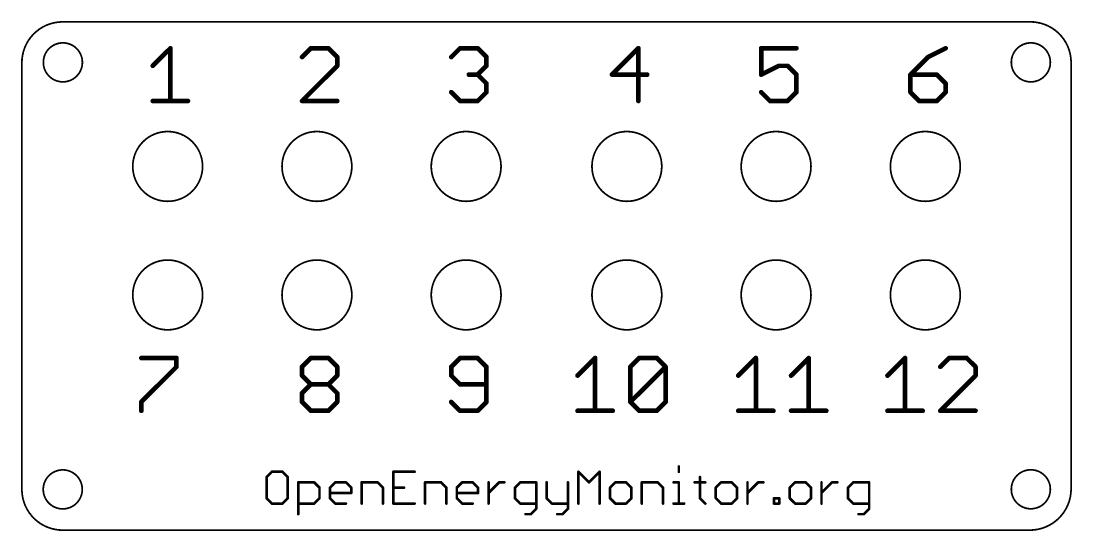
# Model space of a CAD drawing. Extents: x 1 to 175, y -47 to 184.
# Drawn here: x 1.7 to 93.3, y -47.3 to -2.8 of the extents above; entities that cross this region are included whole.
import ezdxf

# ---------------------------------------------------------------- set-up
doc = ezdxf.new("R2010")
doc.units = 0
doc.layers.add('20', color=53, linetype='CONTINUOUS')

msp = doc.modelspace()

# ---------------------------------------------------------------- linework, layer by layer
at = {"layer": '20'}
for points, const_width in [([(5.3, -2.9, 0.4142), (1.8, -6.5)], 0.15), ([(5.3, -2.8625, 1), (5.3, -2.9375)], 0.075), ([(5.3005, -2.9375, 1), (5.2995, -2.8625)], 0.075), ([(93.2, -6.4, 0.4142), (89.6, -2.9)], 0.15), ([(89.5995, -2.8625, 1), (89.6005, -2.9375)], 0.075), ([(89.6, -2.9375, 1), (89.6, -2.8625)], 0.075), ([(5.37, -8.13, 1), (5.37, -4.73, 1), (5.37, -8.13)], 0.15), ([(14.8373, -5.1993, 1), (14.6341, -5.1993)], 0.2032), ([(14.8076, -5.2711, 1), (14.6639, -5.1274)], 0.2032), ([(26.9695, -5.0977, 1), (26.9695, -5.3009)], 0.2032), ([(27.0413, -5.2711, 1), (26.8976, -5.1274)], 0.2032), ([(28.5738, -5.1274, 1), (28.4301, -5.2711)], 0.2032), ([(28.502, -5.3009, 1), (28.502, -5.0977)], 0.2032), ([(39.9695, -5.0977, 1), (39.9695, -5.3009)], 0.2032), ([(40.0413, -5.2711, 1), (39.8976, -5.1274)], 0.2032), ([(41.5738, -5.1274, 1), (41.4301, -5.2711)], 0.2032), ([(41.502, -5.3009, 1), (41.502, -5.0977)], 0.2032), ([(55.6036, -5.1993, 1), (55.4004, -5.1993)], 0.2032), ([(55.5738, -5.2711, 1), (55.4301, -5.1274)], 0.2032), ([(66.2032, -5.0977, 1), (66.2032, -5.3009)], 0.2032), ([(66.3048, -5.1993, 1), (66.1016, -5.1993)], 0.2032), ([(69.2682, -5.3009, 1), (69.2682, -5.0977)], 0.2032), ([(82.3137, -5.2901, 1), (82.2228, -5.1084)], 0.2032), ([(89.69, -8.13, 1), (89.69, -4.73, 1), (89.69, -8.13)], 0.15), ([(26.1314, -5.8937, 1), (26.275, -6.0374)], 0.2032), ([(29.3698, -5.9655, 1), (29.1666, -5.9655)], 0.2032), ([(29.1964, -6.0374, 1), (29.3401, -5.8937)], 0.2032), ([(39.1314, -5.8937, 1), (39.275, -6.0374)], 0.2032), ([(42.3698, -5.9655, 1), (42.1666, -5.9655)], 0.2032), ([(42.1964, -6.0374, 1), (42.3401, -5.8937)], 0.2032), ([(80.6903, -5.8747, 1), (80.7811, -6.0564)], 0.2032), ([(80.8076, -6.0374, 1), (80.6639, -5.8937)], 0.2032), ([(93.2375, -6.4, 1), (93.1625, -6.4)], 0.075), ([(93.1625, -6.4005, 1), (93.2375, -6.3995)], 0.075), ([(1.8375, -6.5, 1), (1.7625, -6.5)], 0.075), ([(1.7625, -6.5005, 1), (1.8375, -6.4995)], 0.075), ([(13.1314, -6.6599, 1), (13.275, -6.8036)], 0.2032), ([(29.1666, -6.7318, 1), (29.3698, -6.7318)], 0.2032), ([(29.3401, -6.8036, 1), (29.1964, -6.6599)], 0.2032), ([(40.7357, -7.3964, 1), (40.7357, -7.5996)], 0.2032), ([(41.5738, -7.4262, 1), (41.4301, -7.5699)], 0.2032), ([(41.502, -7.5996, 1), (41.502, -7.3964)], 0.2032), ([(42.1666, -6.7318, 1), (42.3698, -6.7318)], 0.2032), ([(42.3401, -6.8036, 1), (42.1964, -6.6599)], 0.2032), ([(53.2032, -7.3964, 1), (53.2032, -7.5996)], 0.2032), ([(56.2682, -7.5996, 1), (56.2682, -7.3964)], 0.2032), ([(66.1578, -7.4072, 1), (66.2486, -7.5889)], 0.2032), ([(67.7357, -6.6302, 1), (67.7357, -6.8334)], 0.2032), ([(67.7811, -6.8227, 1), (67.6903, -6.6409)], 0.2032), ([(68.5738, -6.6599, 1), (68.4301, -6.8036)], 0.2032), ([(68.502, -6.8334, 1), (68.502, -6.6302)], 0.2032), ([(69.3698, -7.498, 1), (69.1666, -7.498)], 0.2032), ([(79.3048, -7.498, 1), (79.1016, -7.498)], 0.2032), ([(79.2032, -7.3964, 1), (79.2032, -7.5996)], 0.2032), ([(81.5738, -7.4262, 1), (81.4301, -7.5699)], 0.2032), ([(81.502, -7.5996, 1), (81.502, -7.3964)], 0.2032), ([(41.4301, -7.4262, 1), (41.5738, -7.5699)], 0.2032), ([(42.3698, -8.2643, 1), (42.1666, -8.2643)], 0.2032), ([(42.1964, -8.3361, 1), (42.3401, -8.1924)], 0.2032), ([(53.1314, -7.4262, 1), (53.275, -7.5699)], 0.2032), ([(66.1016, -7.498, 1), (66.3048, -7.498)], 0.2032), ([(69.1964, -7.5699, 1), (69.3401, -7.4262)], 0.2032), ([(79.1314, -7.4262, 1), (79.275, -7.5699)], 0.2032), ([(82.3698, -8.2643, 1), (82.1666, -8.2643)], 0.2032), ([(82.1964, -8.3361, 1), (82.3401, -8.1924)], 0.2032), ([(39.275, -8.9587, 1), (39.1314, -9.1024)], 0.2032), ([(42.1666, -9.0305, 1), (42.3698, -9.0305)], 0.2032), ([(42.3401, -9.1024, 1), (42.1964, -8.9587)], 0.2032), ([(66.275, -8.9587, 1), (66.1314, -9.1024)], 0.2032), ([(69.1666, -9.0305, 1), (69.3698, -9.0305)], 0.2032), ([(69.3401, -9.1024, 1), (69.1964, -8.9587)], 0.2032), ([(79.275, -8.9587, 1), (79.1314, -9.1024)], 0.2032), ([(79.1016, -9.0305, 1), (79.3048, -9.0305)], 0.2032), ([(82.1666, -9.0305, 1), (82.3698, -9.0305)], 0.2032), ([(82.3401, -9.1024, 1), (82.1964, -8.9587)], 0.2032), ([(13.2032, -9.6952, 1), (13.2032, -9.8984)], 0.2032), ([(14.6341, -9.7968, 1), (14.8373, -9.7968)], 0.2032), ([(16.2682, -9.8984, 1), (16.2682, -9.6952)], 0.2032), ([(26.2032, -9.6952, 1), (26.2032, -9.8984)], 0.2032), ([(26.1314, -9.725, 1), (26.275, -9.8686)], 0.2032), ([(29.2682, -9.8984, 1), (29.2682, -9.6952)], 0.2032), ([(39.9695, -9.6952, 1), (39.9695, -9.8984)], 0.2032), ([(39.8976, -9.8686, 1), (40.0413, -9.725)], 0.2032), ([(41.4301, -9.725, 1), (41.5738, -9.8686)], 0.2032), ([(41.502, -9.8984, 1), (41.502, -9.6952)], 0.2032), ([(55.4004, -9.7968, 1), (55.6036, -9.7968)], 0.2032), ([(66.9695, -9.6952, 1), (66.9695, -9.8984)], 0.2032), ([(66.8976, -9.8686, 1), (67.0413, -9.725)], 0.2032), ([(68.4301, -9.725, 1), (68.5738, -9.8686)], 0.2032), ([(68.502, -9.8984, 1), (68.502, -9.6952)], 0.2032), ([(79.9695, -9.6952, 1), (79.9695, -9.8984)], 0.2032), ([(79.8976, -9.8686, 1), (80.0413, -9.725)], 0.2032), ([(81.4301, -9.725, 1), (81.5738, -9.8686)], 0.2032), ([(81.502, -9.8984, 1), (81.502, -9.6952)], 0.2032), ([(14.5, -18.5414, 1), (14.5, -12.4586, 1), (14.5, -18.5414)], 0.15), ([(27.5, -18.5414, 1), (27.5, -12.4586, 1), (27.5, -18.5414)], 0.15), ([(40.5, -18.5414, 1), (40.5, -12.4586, 1), (40.5, -18.5414)], 0.15), ([(54.5, -18.5414, 1), (54.5, -12.4586, 1), (54.5, -18.5414)], 0.15), ([(67.5, -18.5414, 1), (67.5, -12.4586, 1), (67.5, -18.5414)], 0.15), ([(80.5, -18.5414, 1), (80.5, -12.4586, 1), (80.5, -18.5414)], 0.15), ([(14.5, -29.7414, 1), (14.5, -23.6586, 1), (14.5, -29.7414)], 0.15), ([(27.5, -29.7414, 1), (27.5, -23.6586, 1), (27.5, -29.7414)], 0.15), ([(40.5, -29.7414, 1), (40.5, -23.6586, 1), (40.5, -29.7414)], 0.15), ([(54.5, -29.7414, 1), (54.5, -23.6586, 1), (54.5, -29.7414)], 0.15), ([(67.5, -29.7414, 1), (67.5, -23.6586, 1), (67.5, -29.7414)], 0.15), ([(80.5, -29.7414, 1), (80.5, -23.6586, 1), (80.5, -29.7414)], 0.15), ([(12.2032, -32.0977, 1), (12.2032, -32.3009)], 0.2032), ([(15.3698, -32.1993, 1), (15.1666, -32.1993)], 0.2032), ([(15.2682, -32.3009, 1), (15.2682, -32.0977)], 0.2032), ([(26.9695, -32.0977, 1), (26.9695, -32.3009)], 0.2032), ([(27.0413, -32.2711, 1), (26.8976, -32.1274)], 0.2032), ([(28.5738, -32.1274, 1), (28.4301, -32.2711)], 0.2032), ([(28.502, -32.3009, 1), (28.502, -32.0977)], 0.2032), ([(39.9695, -32.0977, 1), (39.9695, -32.3009)], 0.2032), ([(40.0413, -32.2711, 1), (39.8976, -32.1274)], 0.2032), ([(41.5738, -32.1274, 1), (41.4301, -32.2711)], 0.2032), ([(41.502, -32.3009, 1), (41.502, -32.0977)], 0.2032), ([(51.8373, -32.1993, 1), (51.6341, -32.1993)], 0.2032), ([(51.8076, -32.2711, 1), (51.6639, -32.1274)], 0.2032), ([(55.5734, -32.0977, 1), (55.5734, -32.3009)], 0.2032), ([(55.6452, -32.2711, 1), (55.5015, -32.1274)], 0.2032), ([(57.1777, -32.1274, 1), (57.0341, -32.2711)], 0.2032), ([(57.1059, -32.3009, 1), (57.1059, -32.0977)], 0.2032), ([(65.8373, -32.1993, 1), (65.6341, -32.1993)], 0.2032), ([(65.8076, -32.2711, 1), (65.6639, -32.1274)], 0.2032), ([(70.4412, -32.1993, 1), (70.238, -32.1993)], 0.2032), ([(70.4115, -32.2711, 1), (70.2678, -32.1274)], 0.2032), ([(78.8373, -32.1993, 1), (78.6341, -32.1993)], 0.2032), ([(78.8076, -32.2711, 1), (78.6639, -32.1274)], 0.2032), ([(82.5734, -32.0977, 1), (82.5734, -32.3009)], 0.2032), ([(82.6452, -32.2711, 1), (82.5015, -32.1274)], 0.2032), ([(84.1777, -32.1274, 1), (84.0341, -32.2711)], 0.2032), ([(84.1059, -32.3009, 1), (84.1059, -32.0977)], 0.2032), ([(15.1666, -32.9655, 1), (15.3698, -32.9655)], 0.2032), ([(15.3401, -33.0374, 1), (15.1964, -32.8937)], 0.2032), ([(26.3048, -32.9655, 1), (26.1016, -32.9655)], 0.2032), ([(26.1314, -32.8937, 1), (26.275, -33.0374)], 0.2032), ([(29.3698, -32.9655, 1), (29.1666, -32.9655)], 0.2032), ([(29.1964, -33.0374, 1), (29.3401, -32.8937)], 0.2032), ([(39.3048, -32.9655, 1), (39.1016, -32.9655)], 0.2032), ([(39.1314, -32.8937, 1), (39.275, -33.0374)], 0.2032), ([(42.3698, -32.9655, 1), (42.1666, -32.9655)], 0.2032), ([(42.1964, -33.0374, 1), (42.3401, -32.8937)], 0.2032), ([(54.9087, -32.9655, 1), (54.7055, -32.9655)], 0.2032), ([(54.7353, -32.8937, 1), (54.879, -33.0374)], 0.2032), ([(57.9738, -32.9655, 1), (57.7706, -32.9655)], 0.2032), ([(57.944, -33.0374, 1), (57.8003, -32.8937)], 0.2032), ([(57.8003, -33.0374, 1), (57.944, -32.8937)], 0.2032), ([(81.7353, -32.8937, 1), (81.879, -33.0374)], 0.2032), ([(84.9738, -32.9655, 1), (84.7706, -32.9655)], 0.2032), ([(84.8003, -33.0374, 1), (84.944, -32.8937)], 0.2032), ([(26.275, -33.6599, 1), (26.1314, -33.8036)], 0.2032), ([(26.1016, -33.7318, 1), (26.3048, -33.7318)], 0.2032), ([(29.1666, -33.7318, 1), (29.3698, -33.7318)], 0.2032), ([(29.3401, -33.8036, 1), (29.1964, -33.6599)], 0.2032), ([(39.275, -33.6599, 1), (39.1314, -33.8036)], 0.2032), ([(39.1016, -33.7318, 1), (39.3048, -33.7318)], 0.2032), ([(50.1314, -33.6599, 1), (50.275, -33.8036)], 0.2032), ([(64.1314, -33.6599, 1), (64.275, -33.8036)], 0.2032), ([(68.7353, -33.6599, 1), (68.879, -33.8036)], 0.2032), ([(77.1314, -33.6599, 1), (77.275, -33.8036)], 0.2032), ([(84.7706, -33.7318, 1), (84.9738, -33.7318)], 0.2032), ([(84.944, -33.8036, 1), (84.8003, -33.6599)], 0.2032), ([(26.9695, -34.3964, 1), (26.9695, -34.5996)], 0.2032), ([(27.0413, -34.5699, 1), (26.8976, -34.4262)], 0.2032), ([(26.8976, -34.5699, 1), (27.0413, -34.4262)], 0.2032), ([(28.5738, -34.4262, 1), (28.4301, -34.5699)], 0.2032), ([(28.4301, -34.4262, 1), (28.5738, -34.5699)], 0.2032), ([(28.502, -34.5996, 1), (28.502, -34.3964)], 0.2032), ([(39.9695, -34.3964, 1), (39.9695, -34.5996)], 0.2032), ([(39.8976, -34.5699, 1), (40.0413, -34.4262)], 0.2032), ([(42.2682, -34.5996, 1), (42.2682, -34.3964)], 0.2032), ([(26.3048, -35.2643, 1), (26.1016, -35.2643)], 0.2032), ([(26.1314, -35.1924, 1), (26.275, -35.3361)], 0.2032), ([(29.3698, -35.2643, 1), (29.1666, -35.2643)], 0.2032), ([(29.1964, -35.3361, 1), (29.3401, -35.1924)], 0.2032), ([(12.3048, -36.0305, 1), (12.1016, -36.0305)], 0.2032), ([(12.1314, -35.9587, 1), (12.275, -36.1024)], 0.2032), ([(26.275, -35.9587, 1), (26.1314, -36.1024)], 0.2032), ([(26.1016, -36.0305, 1), (26.3048, -36.0305)], 0.2032), ([(26.9695, -36.6952, 1), (26.9695, -36.8984)], 0.2032), ([(28.502, -36.8984, 1), (28.502, -36.6952)], 0.2032), ([(29.1666, -36.0305, 1), (29.3698, -36.0305)], 0.2032), ([(29.3401, -36.1024, 1), (29.1964, -35.9587)], 0.2032), ([(39.275, -35.9587, 1), (39.1314, -36.1024)], 0.2032), ([(39.9695, -36.6952, 1), (39.9695, -36.8984)], 0.2032), ([(41.502, -36.8984, 1), (41.502, -36.6952)], 0.2032), ([(42.1666, -36.0305, 1), (42.3698, -36.0305)], 0.2032), ([(42.3401, -36.1024, 1), (42.1964, -35.9587)], 0.2032), ([(50.2032, -36.6952, 1), (50.2032, -36.8984)], 0.2032), ([(53.2682, -36.8984, 1), (53.2682, -36.6952)], 0.2032), ([(54.879, -35.9587, 1), (54.7353, -36.1024)], 0.2032), ([(54.7353, -35.9587, 1), (54.879, -36.1024)], 0.2032), ([(54.7055, -36.0305, 1), (54.9087, -36.0305)], 0.2032), ([(55.5734, -36.6952, 1), (55.5734, -36.8984)], 0.2032), ([(57.1059, -36.8984, 1), (57.1059, -36.6952)], 0.2032), ([(57.7706, -36.0305, 1), (57.9738, -36.0305)], 0.2032), ([(57.944, -36.1024, 1), (57.8003, -35.9587)], 0.2032), ([(64.2032, -36.6952, 1), (64.2032, -36.8984)], 0.2032), ([(67.2682, -36.8984, 1), (67.2682, -36.6952)], 0.2032), ([(68.8071, -36.6952, 1), (68.8071, -36.8984)], 0.2032), ([(71.8722, -36.8984, 1), (71.8722, -36.6952)], 0.2032), ([(77.2032, -36.6952, 1), (77.2032, -36.8984)], 0.2032), ([(80.2682, -36.8984, 1), (80.2682, -36.6952)], 0.2032), ([(81.8071, -36.6952, 1), (81.8071, -36.8984)], 0.2032), ([(84.8722, -36.8984, 1), (84.8722, -36.6952)], 0.2032), ([(12.1016, -36.7968, 1), (12.3048, -36.7968)], 0.2032), ([(26.8976, -36.8686, 1), (27.0413, -36.725)], 0.2032), ([(28.4301, -36.725, 1), (28.5738, -36.8686)], 0.2032), ([(39.8976, -36.8686, 1), (40.0413, -36.725)], 0.2032), ([(41.4301, -36.725, 1), (41.5738, -36.8686)], 0.2032), ([(51.6341, -36.7968, 1), (51.8373, -36.7968)], 0.2032), ([(55.5015, -36.8686, 1), (55.6452, -36.725)], 0.2032), ([(57.0341, -36.725, 1), (57.1777, -36.8686)], 0.2032), ([(65.6341, -36.7968, 1), (65.8373, -36.7968)], 0.2032), ([(70.238, -36.7968, 1), (70.4412, -36.7968)], 0.2032), ([(78.6341, -36.7968, 1), (78.8373, -36.7968)], 0.2032), ([(81.7353, -36.725, 1), (81.879, -36.8686)], 0.2032), ([(5.36, -45.35, 1), (5.36, -41.95, 1), (5.36, -45.35)], 0.15), ([(23.5766, -42.0548, 1), (23.5766, -42.1691)], 0.1143), ([(23.617, -42.1523, 1), (23.5362, -42.0715)], 0.1143), ([(24.5416, -42.0715, 1), (24.4608, -42.1523)], 0.1143), ([(24.5012, -42.1691, 1), (24.5012, -42.0548)], 0.1143), ([(34.1637, -42.0548, 1), (34.1637, -42.1691)], 0.1143), ([(34.2209, -42.1119, 1), (34.1066, -42.1119)], 0.1143), ([(36.0129, -42.1691, 1), (36.0129, -42.0548)], 0.1143), ([(50.3347, -42.1119, 1), (50.2204, -42.1119)], 0.1143), ([(50.3179, -42.0715, 1), (50.2371, -42.1523)], 0.1143), ([(52.1838, -42.1119, 1), (52.0695, -42.1119)], 0.1143), ([(52.1671, -42.1523, 1), (52.0863, -42.0715)], 0.1143), ([(59.084, -41.6496, 1), (58.9697, -41.6496)], 0.1143), ([(58.9697, -42.1119, 1), (59.084, -42.1119)], 0.1143), ([(89.69, -45.34, 1), (89.69, -41.94, 1), (89.69, -45.34)], 0.15), ([(23.0739, -42.5338, 1), (23.1547, -42.6146)], 0.1143), ([(23.1715, -42.5742, 1), (23.0572, -42.5742)], 0.1143), ([(25.0206, -42.5742, 1), (24.9063, -42.5742)], 0.1143), ([(24.9231, -42.6146, 1), (25.0039, -42.5338)], 0.1143), ([(25.9338, -43.0365, 1), (25.8195, -43.0365)], 0.1143), ([(25.8767, -42.9794, 1), (25.8767, -43.0937)], 0.1143), ([(27.304, -42.9961, 1), (27.2231, -43.0769)], 0.1143), ([(27.2635, -43.0937, 1), (27.2635, -42.9794)], 0.1143), ([(29.1013, -42.9794, 1), (29.1013, -43.0937)], 0.1143), ([(29.1417, -43.0769, 1), (29.0609, -42.9961)], 0.1143), ([(30.0663, -42.9961, 1), (29.9855, -43.0769)], 0.1143), ([(30.0259, -43.0937, 1), (30.0259, -42.9794)], 0.1143), ([(31.4585, -43.0365, 1), (31.3442, -43.0365)], 0.1143), ([(31.4014, -42.9794, 1), (31.4014, -43.0937)], 0.1143), ([(32.8287, -42.9961, 1), (32.7479, -43.0769)], 0.1143), ([(32.7883, -43.0937, 1), (32.7883, -42.9794)], 0.1143), ([(36.9832, -43.0365, 1), (36.8689, -43.0365)], 0.1143), ([(36.9261, -42.9794, 1), (36.9261, -43.0937)], 0.1143), ([(38.3534, -42.9961, 1), (38.2726, -43.0769)], 0.1143), ([(38.313, -43.0937, 1), (38.313, -42.9794)], 0.1143), ([(40.1508, -42.9794, 1), (40.1508, -43.0937)], 0.1143), ([(40.1912, -43.0769, 1), (40.1103, -42.9961)], 0.1143), ([(41.1158, -42.9961, 1), (41.0349, -43.0769)], 0.1143), ([(41.0753, -43.0937, 1), (41.0753, -42.9794)], 0.1143), ([(42.508, -43.0365, 1), (42.3937, -43.0365)], 0.1143), ([(43.3754, -42.9794, 1), (43.3754, -43.0937)], 0.1143), ([(43.4158, -43.0769, 1), (43.335, -42.9961)], 0.1143), ([(43.8377, -43.0937, 1), (43.8377, -42.9794)], 0.1143), ([(45.2151, -42.9794, 1), (45.2151, -43.0937)], 0.1143), ([(45.2555, -43.0769, 1), (45.1747, -42.9961)], 0.1143), ([(46.6591, -43.0365, 1), (46.5448, -43.0365)], 0.1143), ([(46.602, -43.0937, 1), (46.602, -42.9794)], 0.1143), ([(47.5723, -43.0365, 1), (47.458, -43.0365)], 0.1143), ([(49.4215, -43.0365, 1), (49.3072, -43.0365)], 0.1143), ([(51.1617, -42.9961, 1), (51.2425, -43.0769)], 0.1143), ([(51.1617, -43.0769, 1), (51.2425, -42.9961)], 0.1143), ([(53.5022, -42.9794, 1), (53.5022, -43.0937)], 0.1143), ([(53.5426, -43.0769, 1), (53.4617, -42.9961)], 0.1143), ([(54.4672, -42.9961, 1), (54.3863, -43.0769)], 0.1143), ([(54.4267, -43.0937, 1), (54.4267, -42.9794)], 0.1143), ([(55.8022, -42.9794, 1), (55.8022, -43.0937)], 0.1143), ([(55.8594, -43.0365, 1), (55.7451, -43.0365)], 0.1143), ([(57.2295, -42.9961, 1), (57.1487, -43.0769)], 0.1143), ([(57.1891, -43.0937, 1), (57.1891, -42.9794)], 0.1143), ([(58.5646, -42.9794, 1), (58.5646, -43.0937)], 0.1143), ([(59.084, -43.0365, 1), (58.9697, -43.0365)], 0.1143), ([(59.0269, -43.0937, 1), (59.0269, -42.9794)], 0.1143), ([(60.4062, -42.9794, 1), (60.4062, -43.0937)], 0.1143), ([(60.9256, -42.5742, 1), (60.8113, -42.5742)], 0.1143), ([(61.3307, -43.0937, 1), (61.3307, -42.9794)], 0.1143), ([(62.71, -42.9794, 1), (62.71, -43.0937)], 0.1143), ([(62.7504, -43.0769, 1), (62.6696, -42.9961)], 0.1143), ([(63.675, -42.9961, 1), (63.5942, -43.0769)], 0.1143), ([(63.6346, -43.0937, 1), (63.6346, -42.9794)], 0.1143), ([(65.0672, -43.0365, 1), (64.9529, -43.0365)], 0.1143), ([(65.9347, -42.9794, 1), (65.9347, -43.0937)], 0.1143), ([(65.9751, -43.0769, 1), (65.8943, -42.9961)], 0.1143), ([(66.397, -43.0937, 1), (66.397, -42.9794)], 0.1143), ([(69.1555, -42.9794, 1), (69.1555, -43.0937)], 0.1143), ([(69.1959, -43.0769, 1), (69.1151, -42.9961)], 0.1143), ([(70.1205, -42.9961, 1), (70.0397, -43.0769)], 0.1143), ([(70.0801, -43.0937, 1), (70.0801, -42.9794)], 0.1143), ([(71.5127, -43.0365, 1), (71.3984, -43.0365)], 0.1143), ([(72.3802, -42.9794, 1), (72.3802, -43.0937)], 0.1143), ([(72.4206, -43.0769, 1), (72.3398, -42.9961)], 0.1143), ([(72.8425, -43.0937, 1), (72.8425, -42.9794)], 0.1143), ([(74.2198, -42.9794, 1), (74.2198, -43.0937)], 0.1143), ([(74.2603, -43.0769, 1), (74.1794, -42.9961)], 0.1143), ([(75.6639, -43.0365, 1), (75.5496, -43.0365)], 0.1143), ([(75.6067, -43.0937, 1), (75.6067, -42.9794)], 0.1143), ([(1.8, -43.7, 0.4142), (5.4, -47.2)], 0.15), ([(1.8375, -43.6995, 1), (1.7625, -43.7005)], 0.075), ([(1.7625, -43.7, 1), (1.8375, -43.7)], 0.075), ([(27.783, -43.4988, 1), (27.6687, -43.4988)], 0.1143), ([(27.6854, -43.5392, 1), (27.7662, -43.4584)], 0.1143), ([(28.5986, -43.4584, 1), (28.6794, -43.5392)], 0.1143), ([(28.639, -43.904, 1), (28.639, -44.0183)], 0.1143), ([(28.6962, -43.4988, 1), (28.5819, -43.4988)], 0.1143), ([(30.5453, -43.4988, 1), (30.431, -43.4988)], 0.1143), ([(30.431, -43.9611, 1), (30.5453, -43.9611)], 0.1143), ([(30.4478, -43.5392, 1), (30.5286, -43.4584)], 0.1143), ([(30.4882, -44.0183, 1), (30.4882, -43.904)], 0.1143), ([(33.3077, -43.4988, 1), (33.1934, -43.4988)], 0.1143), ([(33.2101, -43.5392, 1), (33.291, -43.4584)], 0.1143), ([(34.1637, -43.4417, 1), (34.1637, -43.556)], 0.1143), ([(35.0883, -43.556, 1), (35.0883, -43.4417)], 0.1143), ([(38.8324, -43.4988, 1), (38.7181, -43.4988)], 0.1143), ([(38.7349, -43.5392, 1), (38.8157, -43.4584)], 0.1143), ([(39.648, -43.4584, 1), (39.7289, -43.5392)], 0.1143), ([(39.7456, -43.4988, 1), (39.6313, -43.4988)], 0.1143), ([(39.6885, -43.904, 1), (39.6885, -44.0183)], 0.1143), ([(41.5948, -43.4988, 1), (41.4805, -43.4988)], 0.1143), ([(41.4805, -43.9611, 1), (41.5948, -43.9611)], 0.1143), ([(41.4972, -43.5392, 1), (41.578, -43.4584)], 0.1143), ([(41.5376, -44.0183, 1), (41.5376, -43.904)], 0.1143), ([(42.4104, -43.9207, 1), (42.4912, -44.0015)], 0.1143), ([(44.8099, -43.4988, 1), (44.6956, -43.4988)], 0.1143), ([(44.7124, -43.4584, 1), (44.7932, -43.5392)], 0.1143), ([(52.9994, -43.4584, 1), (53.0803, -43.5392)], 0.1143), ([(53.097, -43.4988, 1), (52.9827, -43.4988)], 0.1143), ([(54.9462, -43.4988, 1), (54.8319, -43.4988)], 0.1143), ([(54.8486, -43.5392, 1), (54.9294, -43.4584)], 0.1143), ([(57.7085, -43.4988, 1), (57.5942, -43.4988)], 0.1143), ([(57.611, -43.5392, 1), (57.6918, -43.4584)], 0.1143), ([(62.2073, -43.4584, 1), (62.2881, -43.5392)], 0.1143), ([(62.3049, -43.4988, 1), (62.1906, -43.4988)], 0.1143), ([(64.154, -43.4988, 1), (64.0398, -43.4988)], 0.1143), ([(64.0565, -43.5392, 1), (64.1373, -43.4584)], 0.1143), ([(64.9697, -43.9207, 1), (65.0505, -44.0015)], 0.1143), ([(68.6528, -43.4584, 1), (68.7336, -43.5392)], 0.1143), ([(68.7504, -43.4988, 1), (68.6361, -43.4988)], 0.1143), ([(70.5996, -43.4988, 1), (70.4853, -43.4988)], 0.1143), ([(70.502, -43.5392, 1), (70.5828, -43.4584)], 0.1143), ([(71.4152, -43.9207, 1), (71.496, -44.0015)], 0.1143), ([(73.7171, -43.4584, 1), (73.798, -43.5392)], 0.1143), ([(73.8147, -43.4988, 1), (73.7004, -43.4988)], 0.1143), ([(89.6, -47.2, 0.4142), (93.2, -43.6)], 0.15), ([(93.2375, -43.6, 1), (93.1625, -43.6)], 0.075), ([(93.1625, -43.6, 1), (93.2375, -43.6)], 0.075), ([(23.1547, -44.383, 1), (23.0739, -44.4638)], 0.1143), ([(23.0572, -44.4234, 1), (23.1715, -44.4234)], 0.1143), ([(23.5766, -44.8285, 1), (23.5766, -44.9428)], 0.1143), ([(23.5362, -44.9261, 1), (23.617, -44.8453)], 0.1143), ([(24.4608, -44.8453, 1), (24.5416, -44.9261)], 0.1143), ([(24.5012, -44.9428, 1), (24.5012, -44.8285)], 0.1143), ([(24.9063, -44.4234, 1), (25.0206, -44.4234)], 0.1143), ([(25.0039, -44.4638, 1), (24.9231, -44.383)], 0.1143), ([(25.8767, -44.8285, 1), (25.8767, -44.9428)], 0.1143), ([(27.2231, -44.8453, 1), (27.304, -44.9261)], 0.1143), ([(27.2635, -44.9428, 1), (27.2635, -44.8285)], 0.1143), ([(27.6687, -44.4234, 1), (27.783, -44.4234)], 0.1143), ([(27.7662, -44.4638, 1), (27.6854, -44.383)], 0.1143), ([(28.6794, -44.383, 1), (28.5986, -44.4638)], 0.1143), ([(28.5819, -44.4234, 1), (28.6962, -44.4234)], 0.1143), ([(29.1013, -44.8285, 1), (29.1013, -44.9428)], 0.1143), ([(29.0609, -44.9261, 1), (29.1417, -44.8453)], 0.1143), ([(30.0259, -44.9428, 1), (30.0259, -44.8285)], 0.1143), ([(31.3442, -44.8857, 1), (31.4585, -44.8857)], 0.1143), ([(33.1934, -44.8857, 1), (33.3077, -44.8857)], 0.1143), ([(34.1637, -44.8285, 1), (34.1637, -44.9428)], 0.1143), ([(34.1066, -44.8857, 1), (34.2209, -44.8857)], 0.1143), ([(36.0129, -44.9428, 1), (36.0129, -44.8285)], 0.1143), ([(36.8689, -44.8857, 1), (36.9832, -44.8857)], 0.1143), ([(38.7181, -44.8857, 1), (38.8324, -44.8857)], 0.1143), ([(39.7289, -44.383, 1), (39.648, -44.4638)], 0.1143), ([(39.6313, -44.4234, 1), (39.7456, -44.4234)], 0.1143), ([(40.1508, -44.8285, 1), (40.1508, -44.9428)], 0.1143), ([(40.1103, -44.9261, 1), (40.1912, -44.8453)], 0.1143), ([(41.0753, -44.9428, 1), (41.0753, -44.8285)], 0.1143), ([(42.3937, -44.8857, 1), (42.508, -44.8857)], 0.1143), ([(44.6956, -44.4234, 1), (44.8099, -44.4234)], 0.1143), ([(44.7932, -44.383, 1), (44.7124, -44.4638)], 0.1143), ([(45.2151, -44.8285, 1), (45.2151, -44.9428)], 0.1143), ([(45.1747, -44.9261, 1), (45.2555, -44.8453)], 0.1143), ([(46.602, -44.9428, 1), (46.602, -44.8285)], 0.1143), ([(47.5556, -44.383, 1), (47.4747, -44.4638)], 0.1143), ([(47.458, -44.4234, 1), (47.5723, -44.4234)], 0.1143), ([(47.9774, -44.8285, 1), (47.9774, -44.9428)], 0.1143), ([(47.937, -44.9261, 1), (48.0178, -44.8453)], 0.1143), ([(49.3643, -44.9428, 1), (49.3643, -44.8285)], 0.1143), ([(50.2204, -44.8857, 1), (50.3347, -44.8857)], 0.1143), ([(52.0695, -44.8857, 1), (52.1838, -44.8857)], 0.1143), ([(53.0803, -44.383, 1), (52.9994, -44.4638)], 0.1143), ([(52.9827, -44.4234, 1), (53.097, -44.4234)], 0.1143), ([(53.5022, -44.8285, 1), (53.5022, -44.9428)], 0.1143), ([(53.4617, -44.9261, 1), (53.5426, -44.8453)], 0.1143), ([(54.3863, -44.8453, 1), (54.4672, -44.9261)], 0.1143), ([(54.4267, -44.9428, 1), (54.4267, -44.8285)], 0.1143), ([(54.8319, -44.4234, 1), (54.9462, -44.4234)], 0.1143), ([(54.9294, -44.4638, 1), (54.8486, -44.383)], 0.1143), ([(55.7451, -44.8857, 1), (55.8594, -44.8857)], 0.1143), ([(57.5942, -44.8857, 1), (57.7085, -44.8857)], 0.1143), ([(58.5646, -44.8285, 1), (58.5646, -44.9428)], 0.1143), ([(58.9697, -44.8857, 1), (59.084, -44.8857)], 0.1143), ([(59.4892, -44.9428, 1), (59.4892, -44.8285)], 0.1143), ([(60.9089, -44.383, 1), (60.828, -44.4638)], 0.1143), ([(60.8113, -44.4234, 1), (60.9256, -44.4234)], 0.1143), ([(61.2903, -44.9261, 1), (61.3711, -44.8453)], 0.1143), ([(62.2881, -44.383, 1), (62.2073, -44.4638)], 0.1143), ([(62.1906, -44.4234, 1), (62.3049, -44.4234)], 0.1143), ([(62.71, -44.8285, 1), (62.71, -44.9428)], 0.1143), ([(62.6696, -44.9261, 1), (62.7504, -44.8453)], 0.1143), ([(63.5942, -44.8453, 1), (63.675, -44.9261)], 0.1143), ([(63.6346, -44.9428, 1), (63.6346, -44.8285)], 0.1143), ([(64.0398, -44.4234, 1), (64.154, -44.4234)], 0.1143), ([(64.1373, -44.4638, 1), (64.0565, -44.383)], 0.1143), ([(64.9529, -44.8857, 1), (65.0672, -44.8857)], 0.1143), ([(67.3692, -44.4234, 1), (67.2549, -44.4234)], 0.1143), ([(67.312, -44.3663, 1), (67.312, -44.4806)], 0.1143), ([(67.312, -44.8285, 1), (67.312, -44.9428)], 0.1143), ([(67.2549, -44.8857, 1), (67.3692, -44.8857)], 0.1143), ([(67.8315, -44.4234, 1), (67.7172, -44.4234)], 0.1143), ([(67.7172, -44.8857, 1), (67.8315, -44.8857)], 0.1143), ([(67.7743, -44.4806, 1), (67.7743, -44.3663)], 0.1143), ([(67.7743, -44.9428, 1), (67.7743, -44.8285)], 0.1143), ([(68.7336, -44.383, 1), (68.6528, -44.4638)], 0.1143), ([(68.6361, -44.4234, 1), (68.7504, -44.4234)], 0.1143), ([(69.1555, -44.8285, 1), (69.1555, -44.9428)], 0.1143), ([(69.1151, -44.9261, 1), (69.1959, -44.8453)], 0.1143), ([(70.0397, -44.8453, 1), (70.1205, -44.9261)], 0.1143), ([(70.0801, -44.9428, 1), (70.0801, -44.8285)], 0.1143), ([(70.4853, -44.4234, 1), (70.5996, -44.4234)], 0.1143), ([(70.5828, -44.4638, 1), (70.502, -44.383)], 0.1143), ([(71.3984, -44.8857, 1), (71.5127, -44.8857)], 0.1143), ([(73.798, -44.383, 1), (73.7171, -44.4638)], 0.1143), ([(73.7004, -44.4234, 1), (73.8147, -44.4234)], 0.1143), ([(74.2198, -44.8285, 1), (74.2198, -44.9428)], 0.1143), ([(74.1794, -44.9261, 1), (74.2603, -44.8453)], 0.1143), ([(75.6067, -44.9428, 1), (75.6067, -44.8285)], 0.1143), ([(25.8195, -45.8103, 1), (25.9338, -45.8103)], 0.1143), ([(45.6774, -45.7531, 1), (45.6774, -45.8674)], 0.1143), ([(46.0993, -45.7699, 1), (46.1801, -45.8507)], 0.1143), ([(46.1397, -45.8674, 1), (46.1397, -45.7531)], 0.1143), ([(46.5448, -45.348, 1), (46.6591, -45.348)], 0.1143), ([(46.6424, -45.3884, 1), (46.5615, -45.3076)], 0.1143), ([(48.4397, -45.7531, 1), (48.4397, -45.8674)], 0.1143), ([(48.8616, -45.7699, 1), (48.9424, -45.8507)], 0.1143), ([(48.902, -45.8674, 1), (48.902, -45.7531)], 0.1143), ([(49.3072, -45.348, 1), (49.4215, -45.348)], 0.1143), ([(49.4047, -45.3884, 1), (49.3239, -45.3076)], 0.1143), ([(74.6821, -45.7531, 1), (74.6821, -45.8674)], 0.1143), ([(75.104, -45.7699, 1), (75.1848, -45.8507)], 0.1143), ([(75.1444, -45.8674, 1), (75.1444, -45.7531)], 0.1143), ([(75.5496, -45.348, 1), (75.6639, -45.348)], 0.1143), ([(75.6471, -45.3884, 1), (75.5663, -45.3076)], 0.1143), ([(5.4, -47.1625, 1), (5.4, -47.2375)], 0.075), ([(5.4005, -47.2375, 1), (5.3995, -47.1625)], 0.075), ([(89.6, -47.1625, 1), (89.6, -47.2375)], 0.075), ([(89.6, -47.2375, 1), (89.6, -47.1625)], 0.075)]:
    msp.add_lwpolyline(points, format="xyb", dxfattribs=dict(at, const_width=const_width))
for points, const_width in [([(89.6, -2.9), (5.3, -2.9)], 0.15), ([(13.2032, -6.7318), (14.7357, -5.1993)], 0.4064), ([(14.7357, -5.1993), (14.7357, -9.7968)], 0.4064), ([(26.9695, -5.1993), (26.2032, -5.9655)], 0.4064), ([(28.502, -5.1993), (26.9695, -5.1993)], 0.4064), ([(29.2682, -5.9655), (28.502, -5.1993)], 0.4064), ([(39.2032, -5.9655), (39.9695, -5.1993)], 0.4064), ([(39.9695, -5.1993), (41.502, -5.1993)], 0.4064), ([(41.502, -5.1993), (42.2682, -5.9655)], 0.4064), ([(55.502, -5.1993), (53.2032, -7.498)], 0.4064), ([(55.502, -9.7968), (55.502, -5.1993)], 0.4064), ([(69.2682, -5.1993), (66.2032, -5.1993)], 0.4064), ([(66.2032, -5.1993), (66.2032, -7.498)], 0.4064), ([(82.2682, -5.1993), (80.7357, -5.9655)], 0.4064), ([(29.2682, -6.7318), (29.2682, -5.9655)], 0.4064), ([(42.2682, -5.9655), (42.2682, -6.7318)], 0.4064), ([(80.7357, -5.9655), (79.2032, -7.498)], 0.4064), ([(93.2, -43.6), (93.2, -6.4)], 0.15), ([(1.8, -43.7), (1.8, -6.5)], 0.15), ([(26.2032, -9.7968), (29.2682, -6.7318)], 0.4064), ([(41.502, -7.498), (40.7357, -7.498)], 0.4064), ([(42.2682, -6.7318), (41.502, -7.498)], 0.4064), ([(41.502, -7.498), (42.2682, -8.2643)], 0.4064), ([(53.2032, -7.498), (56.2682, -7.498)], 0.4064), ([(66.2032, -7.498), (67.7357, -6.7318)], 0.4064), ([(67.7357, -6.7318), (68.502, -6.7318)], 0.4064), ([(68.502, -6.7318), (69.2682, -7.498)], 0.4064), ([(69.2682, -7.498), (69.2682, -9.0305)], 0.4064), ([(79.2032, -7.498), (79.2032, -9.0305)], 0.4064), ([(81.502, -7.498), (79.2032, -7.498)], 0.4064), ([(82.2682, -8.2643), (81.502, -7.498)], 0.4064), ([(42.2682, -8.2643), (42.2682, -9.0305)], 0.4064), ([(82.2682, -9.0305), (82.2682, -8.2643)], 0.4064), ([(39.9695, -9.7968), (39.2032, -9.0305)], 0.4064), ([(42.2682, -9.0305), (41.502, -9.7968)], 0.4064), ([(66.9695, -9.7968), (66.2032, -9.0305)], 0.4064), ([(69.2682, -9.0305), (68.502, -9.7968)], 0.4064), ([(79.2032, -9.0305), (79.9695, -9.7968)], 0.4064), ([(81.502, -9.7968), (82.2682, -9.0305)], 0.4064), ([(13.2032, -9.7968), (16.2682, -9.7968)], 0.4064), ([(29.2682, -9.7968), (26.2032, -9.7968)], 0.4064), ([(41.502, -9.7968), (39.9695, -9.7968)], 0.4064), ([(68.502, -9.7968), (66.9695, -9.7968)], 0.4064), ([(79.9695, -9.7968), (81.502, -9.7968)], 0.4064), ([(12.2032, -32.1993), (15.2682, -32.1993)], 0.4064), ([(15.2682, -32.1993), (15.2682, -32.9655)], 0.4064), ([(26.2032, -32.9655), (26.9695, -32.1993)], 0.4064), ([(26.9695, -32.1993), (28.502, -32.1993)], 0.4064), ([(28.502, -32.1993), (29.2682, -32.9655)], 0.4064), ([(39.9695, -32.1993), (39.2032, -32.9655)], 0.4064), ([(41.502, -32.1993), (39.9695, -32.1993)], 0.4064), ([(42.2682, -32.9655), (41.502, -32.1993)], 0.4064), ([(50.2032, -33.7318), (51.7357, -32.1993)], 0.4064), ([(51.7357, -32.1993), (51.7357, -36.7968)], 0.4064), ([(54.8071, -32.9655), (55.5734, -32.1993)], 0.4064), ([(55.5734, -32.1993), (57.1059, -32.1993)], 0.4064), ([(57.1059, -32.1993), (57.8722, -32.9655)], 0.4064), ([(64.2032, -33.7318), (65.7357, -32.1993)], 0.4064), ([(65.7357, -32.1993), (65.7357, -36.7968)], 0.4064), ([(68.8071, -33.7318), (70.3396, -32.1993)], 0.4064), ([(70.3396, -32.1993), (70.3396, -36.7968)], 0.4064), ([(77.2032, -33.7318), (78.7357, -32.1993)], 0.4064), ([(78.7357, -32.1993), (78.7357, -36.7968)], 0.4064), ([(82.5734, -32.1993), (81.8071, -32.9655)], 0.4064), ([(84.1059, -32.1993), (82.5734, -32.1993)], 0.4064), ([(84.8722, -32.9655), (84.1059, -32.1993)], 0.4064), ([(15.2682, -32.9655), (12.2032, -36.0305)], 0.4064), ([(26.2032, -33.7318), (26.2032, -32.9655)], 0.4064), ([(29.2682, -32.9655), (29.2682, -33.7318)], 0.4064), ([(39.2032, -32.9655), (39.2032, -33.7318)], 0.4064), ([(42.2682, -36.0305), (42.2682, -32.9655)], 0.4064), ([(54.8071, -36.0305), (54.8071, -32.9655)], 0.4064), ([(54.8071, -36.0305), (57.8722, -32.9655)], 0.4064), ([(57.8722, -32.9655), (57.8722, -36.0305)], 0.4064), ([(84.8722, -33.7318), (84.8722, -32.9655)], 0.4064), ([(26.9695, -34.498), (26.2032, -33.7318)], 0.4064), ([(29.2682, -33.7318), (28.502, -34.498)], 0.4064), ([(39.2032, -33.7318), (39.9695, -34.498)], 0.4064), ([(81.8071, -36.7968), (84.8722, -33.7318)], 0.4064), ([(26.2032, -35.2643), (26.9695, -34.498)], 0.4064), ([(26.9695, -34.498), (28.502, -34.498)], 0.4064), ([(28.502, -34.498), (29.2682, -35.2643)], 0.4064), ([(39.9695, -34.498), (42.2682, -34.498)], 0.4064), ([(26.2032, -36.0305), (26.2032, -35.2643)], 0.4064), ([(29.2682, -35.2643), (29.2682, -36.0305)], 0.4064), ([(12.2032, -36.0305), (12.2032, -36.7968)], 0.4064), ([(26.9695, -36.7968), (26.2032, -36.0305)], 0.4064), ([(28.502, -36.7968), (26.9695, -36.7968)], 0.4064), ([(29.2682, -36.0305), (28.502, -36.7968)], 0.4064), ([(39.2032, -36.0305), (39.9695, -36.7968)], 0.4064), ([(39.9695, -36.7968), (41.502, -36.7968)], 0.4064), ([(41.502, -36.7968), (42.2682, -36.0305)], 0.4064), ([(50.2032, -36.7968), (53.2682, -36.7968)], 0.4064), ([(55.5734, -36.7968), (54.8071, -36.0305)], 0.4064), ([(57.1059, -36.7968), (55.5734, -36.7968)], 0.4064), ([(57.8722, -36.0305), (57.1059, -36.7968)], 0.4064), ([(64.2032, -36.7968), (67.2682, -36.7968)], 0.4064), ([(68.8071, -36.7968), (71.8722, -36.7968)], 0.4064), ([(77.2032, -36.7968), (80.2682, -36.7968)], 0.4064), ([(84.8722, -36.7968), (81.8071, -36.7968)], 0.4064), ([(23.5766, -42.1119), (23.1143, -42.5742)], 0.2286), ([(24.5012, -42.1119), (23.5766, -42.1119)], 0.2286), ([(24.9635, -42.5742), (24.5012, -42.1119)], 0.2286), ([(36.0129, -42.1119), (34.1637, -42.1119)], 0.2286), ([(34.1637, -42.1119), (34.1637, -44.8857)], 0.2286), ([(50.2775, -44.8857), (50.2775, -42.1119)], 0.2286), ([(50.2775, -42.1119), (51.2021, -43.0365)], 0.2286), ([(51.2021, -43.0365), (52.1267, -42.1119)], 0.2286), ([(52.1267, -42.1119), (52.1267, -44.8857)], 0.2286), ([(59.0269, -41.6496), (59.0269, -42.1119)], 0.2286), ([(23.1143, -42.5742), (23.1143, -44.4234)], 0.2286), ([(24.9635, -44.4234), (24.9635, -42.5742)], 0.2286), ([(25.8767, -45.8103), (25.8767, -43.0365)], 0.2286), ([(25.8767, -43.0365), (27.2635, -43.0365)], 0.2286), ([(27.2635, -43.0365), (27.7258, -43.4988)], 0.2286), ([(28.639, -43.4988), (29.1013, -43.0365)], 0.2286), ([(29.1013, -43.0365), (30.0259, -43.0365)], 0.2286), ([(30.0259, -43.0365), (30.4882, -43.4988)], 0.2286), ([(31.4014, -44.8857), (31.4014, -43.0365)], 0.2286), ([(31.4014, -43.0365), (32.7883, -43.0365)], 0.2286), ([(32.7883, -43.0365), (33.2506, -43.4988)], 0.2286), ([(36.9261, -44.8857), (36.9261, -43.0365)], 0.2286), ([(36.9261, -43.0365), (38.313, -43.0365)], 0.2286), ([(38.313, -43.0365), (38.7753, -43.4988)], 0.2286), ([(39.6885, -43.4988), (40.1508, -43.0365)], 0.2286), ([(40.1508, -43.0365), (41.0753, -43.0365)], 0.2286), ([(41.0753, -43.0365), (41.5376, -43.4988)], 0.2286), ([(42.4508, -44.8857), (42.4508, -43.0365)], 0.2286), ([(42.4508, -43.9611), (43.3754, -43.0365)], 0.2286), ([(43.3754, -43.0365), (43.8377, -43.0365)], 0.2286), ([(45.2151, -43.0365), (44.7528, -43.4988)], 0.2286), ([(46.602, -43.0365), (45.2151, -43.0365)], 0.2286), ([(46.602, -45.348), (46.602, -43.0365)], 0.2286), ([(47.5151, -43.0365), (47.5151, -44.4234)], 0.2286), ([(49.3643, -43.0365), (49.3643, -45.348)], 0.2286), ([(53.5022, -43.0365), (53.0399, -43.4988)], 0.2286), ([(54.4267, -43.0365), (53.5022, -43.0365)], 0.2286), ([(54.889, -43.4988), (54.4267, -43.0365)], 0.2286), ([(55.8022, -44.8857), (55.8022, -43.0365)], 0.2286), ([(55.8022, -43.0365), (57.1891, -43.0365)], 0.2286), ([(57.1891, -43.0365), (57.6514, -43.4988)], 0.2286), ([(58.5646, -43.0365), (59.0269, -43.0365)], 0.2286), ([(59.0269, -43.0365), (59.0269, -44.8857)], 0.2286), ([(60.4062, -43.0365), (61.3307, -43.0365)], 0.2286), ([(60.8684, -42.5742), (60.8684, -44.4234)], 0.2286), ([(62.71, -43.0365), (62.2477, -43.4988)], 0.2286), ([(63.6346, -43.0365), (62.71, -43.0365)], 0.2286), ([(64.0969, -43.4988), (63.6346, -43.0365)], 0.2286), ([(65.0101, -44.8857), (65.0101, -43.0365)], 0.2286), ([(65.0101, -43.9611), (65.9347, -43.0365)], 0.2286), ([(65.9347, -43.0365), (66.397, -43.0365)], 0.2286), ([(69.1555, -43.0365), (68.6932, -43.4988)], 0.2286), ([(70.0801, -43.0365), (69.1555, -43.0365)], 0.2286), ([(70.5424, -43.4988), (70.0801, -43.0365)], 0.2286), ([(71.4556, -44.8857), (71.4556, -43.0365)], 0.2286), ([(71.4556, -43.9611), (72.3802, -43.0365)], 0.2286), ([(72.3802, -43.0365), (72.8425, -43.0365)], 0.2286), ([(74.2198, -43.0365), (73.7576, -43.4988)], 0.2286), ([(75.6067, -43.0365), (74.2198, -43.0365)], 0.2286), ([(75.6067, -45.348), (75.6067, -43.0365)], 0.2286), ([(27.7258, -43.4988), (27.7258, -44.4234)], 0.2286), ([(28.639, -44.4234), (28.639, -43.4988)], 0.2286), ([(30.4882, -43.9611), (28.639, -43.9611)], 0.2286), ([(30.4882, -43.4988), (30.4882, -43.9611)], 0.2286), ([(33.2506, -43.4988), (33.2506, -44.8857)], 0.2286), ([(34.1637, -43.4988), (35.0883, -43.4988)], 0.2286), ([(38.7753, -43.4988), (38.7753, -44.8857)], 0.2286), ([(39.6885, -44.4234), (39.6885, -43.4988)], 0.2286), ([(41.5376, -43.9611), (39.6885, -43.9611)], 0.2286), ([(41.5376, -43.4988), (41.5376, -43.9611)], 0.2286), ([(44.7528, -43.4988), (44.7528, -44.4234)], 0.2286), ([(53.0399, -43.4988), (53.0399, -44.4234)], 0.2286), ([(54.889, -44.4234), (54.889, -43.4988)], 0.2286), ([(57.6514, -43.4988), (57.6514, -44.8857)], 0.2286), ([(62.2477, -43.4988), (62.2477, -44.4234)], 0.2286), ([(64.0969, -44.4234), (64.0969, -43.4988)], 0.2286), ([(68.6932, -43.4988), (68.6932, -44.4234)], 0.2286), ([(70.5424, -44.4234), (70.5424, -43.4988)], 0.2286), ([(73.7576, -43.4988), (73.7576, -44.4234)], 0.2286), ([(23.1143, -44.4234), (23.5766, -44.8857)], 0.2286), ([(23.5766, -44.8857), (24.5012, -44.8857)], 0.2286), ([(24.5012, -44.8857), (24.9635, -44.4234)], 0.2286), ([(27.2635, -44.8857), (25.8767, -44.8857)], 0.2286), ([(27.7258, -44.4234), (27.2635, -44.8857)], 0.2286), ([(29.1013, -44.8857), (28.639, -44.4234)], 0.2286), ([(30.0259, -44.8857), (29.1013, -44.8857)], 0.2286), ([(34.1637, -44.8857), (36.0129, -44.8857)], 0.2286), ([(40.1508, -44.8857), (39.6885, -44.4234)], 0.2286), ([(41.0753, -44.8857), (40.1508, -44.8857)], 0.2286), ([(44.7528, -44.4234), (45.2151, -44.8857)], 0.2286), ([(45.2151, -44.8857), (46.602, -44.8857)], 0.2286), ([(47.5151, -44.4234), (47.9774, -44.8857)], 0.2286), ([(47.9774, -44.8857), (49.3643, -44.8857)], 0.2286), ([(53.0399, -44.4234), (53.5022, -44.8857)], 0.2286), ([(53.5022, -44.8857), (54.4267, -44.8857)], 0.2286), ([(54.4267, -44.8857), (54.889, -44.4234)], 0.2286), ([(58.5646, -44.8857), (59.4892, -44.8857)], 0.2286), ([(60.8684, -44.4234), (61.3307, -44.8857)], 0.2286), ([(62.2477, -44.4234), (62.71, -44.8857)], 0.2286), ([(62.71, -44.8857), (63.6346, -44.8857)], 0.2286), ([(63.6346, -44.8857), (64.0969, -44.4234)], 0.2286), ([(67.312, -44.8857), (67.312, -44.4234)], 0.2286), ([(67.312, -44.4234), (67.7743, -44.4234)], 0.2286), ([(67.7743, -44.8857), (67.312, -44.8857)], 0.2286), ([(67.7743, -44.4234), (67.7743, -44.8857)], 0.2286), ([(68.6932, -44.4234), (69.1555, -44.8857)], 0.2286), ([(69.1555, -44.8857), (70.0801, -44.8857)], 0.2286), ([(70.0801, -44.8857), (70.5424, -44.4234)], 0.2286), ([(73.7576, -44.4234), (74.2198, -44.8857)], 0.2286), ([(74.2198, -44.8857), (75.6067, -44.8857)], 0.2286), ([(45.6774, -45.8103), (46.1397, -45.8103)], 0.2286), ([(46.1397, -45.8103), (46.602, -45.348)], 0.2286), ([(48.902, -45.8103), (48.4397, -45.8103)], 0.2286), ([(49.3643, -45.348), (48.902, -45.8103)], 0.2286), ([(74.6821, -45.8103), (75.1444, -45.8103)], 0.2286), ([(75.1444, -45.8103), (75.6067, -45.348)], 0.2286), ([(89.6, -47.2), (5.4, -47.2)], 0.15)]:
    msp.add_lwpolyline(points, dxfattribs=dict(at, const_width=const_width))

doc.saveas('drawing.dxf')
